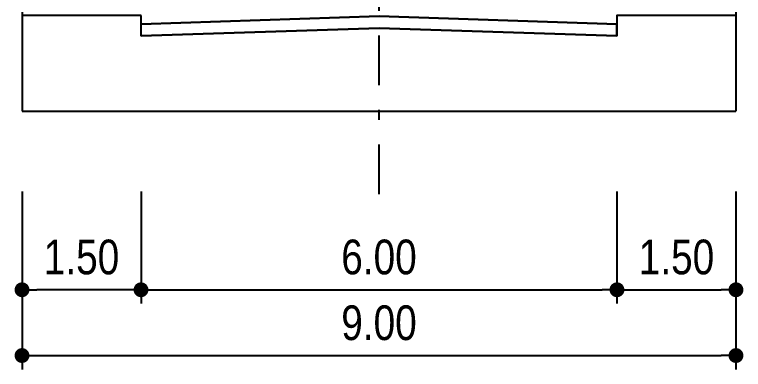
# Model space of a CAD drawing. Header units: millimetres. Extents: x 563079 to 571925, y 2063830 to 2067381.
# Drawn here: x 569082.63 to 569119.38, y 2063856.03 to 2063873.93 of the extents above; entities that cross this region are included whole.
import ezdxf

# ---------------------------------------------------------------- set-up
doc = ezdxf.new("R2010")
doc.units = ezdxf.units.MM
doc.header["$MEASUREMENT"] = 0
doc.linetypes.add('TIM1', pattern=[5.5, 2.5, -1.25, 0.5, -1.25])
doc.layers.add('Kich thuoc', color=9, linetype='Continuous')
doc.layers.add('MATCATDUONG', color=8, linetype='Continuous')
doc.styles.add('ktcn', font='', dxfattribs={"width": 0.8})
doc.styles.get('ktcn').set_extended_font_data('.VnArialH')
doc.dimstyles.new('a', dxfattribs={"dimtxt": 1.75, "dimasz": 0.75, "dimexe": 0.7, "dimexo": 0, "dimgap": 0.75, "dimtad": 1, "dimzin": 0, "dimdsep": 46, "dimtxsty": 'ktcn', "dimblk": 'DOT', "dimcen": 0, "dimazin": 0, "dimtfac": 1, "dimtix": 1, "dimtofl": 0, "dimtmove": 0, "dimatfit": 3, "dimfxl": 1, "dimtolj": 1, "dimtzin": 0, "dimarcsym": 0})

# ---------------------------------------------------------------- blocks, each defined once
blk = doc.blocks.new('_Dot')
at = {"color": 0, "linetype": 'ByBlock', "lineweight": -2}
blk.add_line((-0.5, 0), (-1, 0), dxfattribs=at)
at = {"color": 0, "linetype": 'ByBlock', "const_width": 0.5}
blk.add_lwpolyline([(-0.25, 0, 1), (0.25, 0, 1)], format="xyb", close=True, dxfattribs=at)
blk = doc.blocks.new('*D31')
at = {"layer": 'Defpoints', "color": 0, "linetype": 'Continuous', "transparency": 16777216}
for p in [(569083.006, 2063865.008), (569089.006, 2063865.008), (569083.006, 2063860.049)]:
    blk.add_point(p, dxfattribs=at)
at = {"layer": 'MATCATDUONG', "color": 0, "linetype": 'Continuous', "lineweight": -2, "transparency": 16777216}
for p, q in [((569083.006, 2063865.008), (569083.006, 2063859.349)), ((569089.006, 2063865.008), (569089.006, 2063859.349)), ((569088.256, 2063860.049), (569083.756, 2063860.049))]:
    blk.add_line(p, q, dxfattribs=at)
at = {"layer": 'MATCATDUONG', "color": 0, "linetype": 'Continuous', "lineweight": -2, "transparency": 16777216, "xscale": 0.75, "yscale": 0.75, "zscale": 0.75, "rotation": 180}
blk.add_blockref('_Dot', (569083.006, 2063860.049), dxfattribs=at)
at = {"layer": 'MATCATDUONG', "color": 0, "linetype": 'Continuous', "lineweight": -2, "transparency": 16777216, "xscale": 0.75, "yscale": 0.75, "zscale": 0.75}
blk.add_blockref('_Dot', (569089.006, 2063860.049), dxfattribs=at)
at = {"layer": 'MATCATDUONG', "color": 0, "linetype": 'Continuous', "transparency": 16777216, "insert": (569086.006, 2063861.692), "char_height": 1.75, "attachment_point": 5, "style": 'ktcn'}
blk.add_mtext('\\A1;1.50', dxfattribs=at)
blk = doc.blocks.new('*D32')
at = {"layer": 'Defpoints', "color": 0, "linetype": 'Continuous', "transparency": 16777216}
for p in [(569089.006, 2063865.008), (569113.006, 2063865.008), (569113.006, 2063860.049)]:
    blk.add_point(p, dxfattribs=at)
at = {"layer": 'MATCATDUONG', "color": 0, "linetype": 'Continuous', "lineweight": -2, "transparency": 16777216}
for p, q in [((569089.006, 2063865.008), (569089.006, 2063859.349)), ((569113.006, 2063865.008), (569113.006, 2063859.349)), ((569089.756, 2063860.049), (569112.256, 2063860.049))]:
    blk.add_line(p, q, dxfattribs=at)
at = {"layer": 'MATCATDUONG', "color": 0, "linetype": 'Continuous', "lineweight": -2, "transparency": 16777216, "xscale": 0.75, "yscale": 0.75, "zscale": 0.75, "rotation": 180}
blk.add_blockref('_Dot', (569089.006, 2063860.049), dxfattribs=at)
at = {"layer": 'MATCATDUONG', "color": 0, "linetype": 'Continuous', "lineweight": -2, "transparency": 16777216, "xscale": 0.75, "yscale": 0.75, "zscale": 0.75}
blk.add_blockref('_Dot', (569113.006, 2063860.049), dxfattribs=at)
at = {"layer": 'MATCATDUONG', "color": 0, "linetype": 'Continuous', "transparency": 16777216, "insert": (569101.006, 2063861.692), "char_height": 1.75, "attachment_point": 5, "style": 'ktcn'}
blk.add_mtext('\\A1;6.00', dxfattribs=at)
blk = doc.blocks.new('*D14')
at = {"layer": 'Defpoints', "color": 0, "linetype": 'Continuous', "transparency": 16777216}
for p in [(569113.006, 2063865.008), (569119.006, 2063865.008), (569119.006, 2063860.049)]:
    blk.add_point(p, dxfattribs=at)
at = {"layer": 'MATCATDUONG', "color": 0, "linetype": 'Continuous', "lineweight": -2, "transparency": 16777216}
for p, q in [((569113.006, 2063865.008), (569113.006, 2063859.349)), ((569119.006, 2063865.008), (569119.006, 2063859.349)), ((569113.756, 2063860.049), (569118.256, 2063860.049))]:
    blk.add_line(p, q, dxfattribs=at)
at = {"layer": 'MATCATDUONG', "color": 0, "linetype": 'Continuous', "lineweight": -2, "transparency": 16777216, "xscale": 0.75, "yscale": 0.75, "zscale": 0.75, "rotation": 180}
blk.add_blockref('_Dot', (569113.006, 2063860.049), dxfattribs=at)
at = {"layer": 'MATCATDUONG', "color": 0, "linetype": 'Continuous', "lineweight": -2, "transparency": 16777216, "xscale": 0.75, "yscale": 0.75, "zscale": 0.75}
blk.add_blockref('_Dot', (569119.006, 2063860.049), dxfattribs=at)
at = {"layer": 'MATCATDUONG', "color": 0, "linetype": 'Continuous', "transparency": 16777216, "insert": (569116.006, 2063861.692), "char_height": 1.75, "attachment_point": 5, "style": 'ktcn'}
blk.add_mtext('\\A1;1.50', dxfattribs=at)
blk = doc.blocks.new('*D15')
at = {"layer": 'Defpoints', "color": 0, "linetype": 'Continuous', "transparency": 16777216}
for p in [(569083.006, 2063865.008), (569119.006, 2063865.008), (569119.006, 2063856.733)]:
    blk.add_point(p, dxfattribs=at)
at = {"layer": 'MATCATDUONG', "color": 0, "linetype": 'Continuous', "lineweight": -2, "transparency": 16777216}
for p, q in [((569083.006, 2063865.008), (569083.006, 2063856.033)), ((569119.006, 2063865.008), (569119.006, 2063856.033)), ((569083.756, 2063856.733), (569118.256, 2063856.733))]:
    blk.add_line(p, q, dxfattribs=at)
at = {"layer": 'MATCATDUONG', "color": 0, "linetype": 'Continuous', "lineweight": -2, "transparency": 16777216, "xscale": 0.75, "yscale": 0.75, "zscale": 0.75, "rotation": 180}
blk.add_blockref('_Dot', (569083.006, 2063856.733), dxfattribs=at)
at = {"layer": 'MATCATDUONG', "color": 0, "linetype": 'Continuous', "lineweight": -2, "transparency": 16777216, "xscale": 0.75, "yscale": 0.75, "zscale": 0.75}
blk.add_blockref('_Dot', (569119.006, 2063856.733), dxfattribs=at)
at = {"layer": 'MATCATDUONG', "color": 0, "linetype": 'Continuous', "transparency": 16777216, "insert": (569101.006, 2063858.376), "char_height": 1.75, "attachment_point": 5, "style": 'ktcn'}
blk.add_mtext('\\A1;9.00', dxfattribs=at)

msp = doc.modelspace()

# ---------------------------------------------------------------- linework, layer by layer
at = {"layer": 'Kich thuoc'}
for points in [[(569089.00618, 2063873.88026), (569083.00618, 2063873.88026)], [(569089.00618, 2063873.44898), (569101.00618, 2063873.83957), (569113.00618, 2063873.44898)], [(569089.00618, 2063872.84867), (569101.00618, 2063873.23926), (569113.00618, 2063872.84867)]]:
    msp.add_lwpolyline(points, dxfattribs=at)
at = {"layer": 'MATCATDUONG', "linetype": 'TIM1', "extrusion": (1.01388e-11, 1.13736e-08, 1), "elevation": 0.02348}
msp.add_lwpolyline([(569101.00618, 2063864.87264), (569101.00618, 2063881.59045)], dxfattribs=at)
at = {"layer": 'MATCATDUONG', "linetype": 'Continuous'}
for points in [[(569083.00618, 2063874.04898), (569083.00618, 2063869.04898)], [(569119.00618, 2063873.88026), (569113.00618, 2063873.88026), (569113.00618, 2063872.84867), (569101.00618, 2063873.23926), (569089.00618, 2063872.84867), (569089.00618, 2063873.88026)], [(569089.00618, 2063872.84867), (569101.00618, 2063873.23926), (569113.00618, 2063872.84867), (569113.00618, 2063873.44898), (569101.00618, 2063873.83957), (569089.00618, 2063873.44898)], [(569119.00618, 2063874.04898), (569119.00618, 2063869.04898)], [(569083.00618, 2063869.04898), (569119.00618, 2063869.04898)]]:
    msp.add_lwpolyline(points, dxfattribs=at)

# ---------------------------------------------------------------- dimensions: what is measured, and where the dimension line sits
for base, p1, p2, picture, middle in [((569083.00618, 2063860.04884), (569089.00618, 2063865.00756), (569083.00618, 2063865.00756), '*D31', (569086.00618, 2063861.69235)), ((569119.00618, 2063856.73287), (569083.00618, 2063865.00756), (569119.00618, 2063865.00756), '*D15', (569101.00618, 2063858.37638)), ((569113.00618, 2063860.04884), (569089.00618, 2063865.00756), (569113.00618, 2063865.00756), '*D32', (569101.00618, 2063861.69235)), ((569119.00618, 2063860.04884), (569113.00618, 2063865.00756), (569119.00618, 2063865.00756), '*D14', (569116.00618, 2063861.69235))]:
    dim = msp.add_linear_dim(base=base, p1=p1, p2=p2, dimstyle='a', override={"dimlfac": 0.25}, dxfattribs=at)
    dim.commit()
    dim.dimension.update_dxf_attribs({"geometry": picture, "text_midpoint": middle})

doc.saveas('drawing.dxf')
